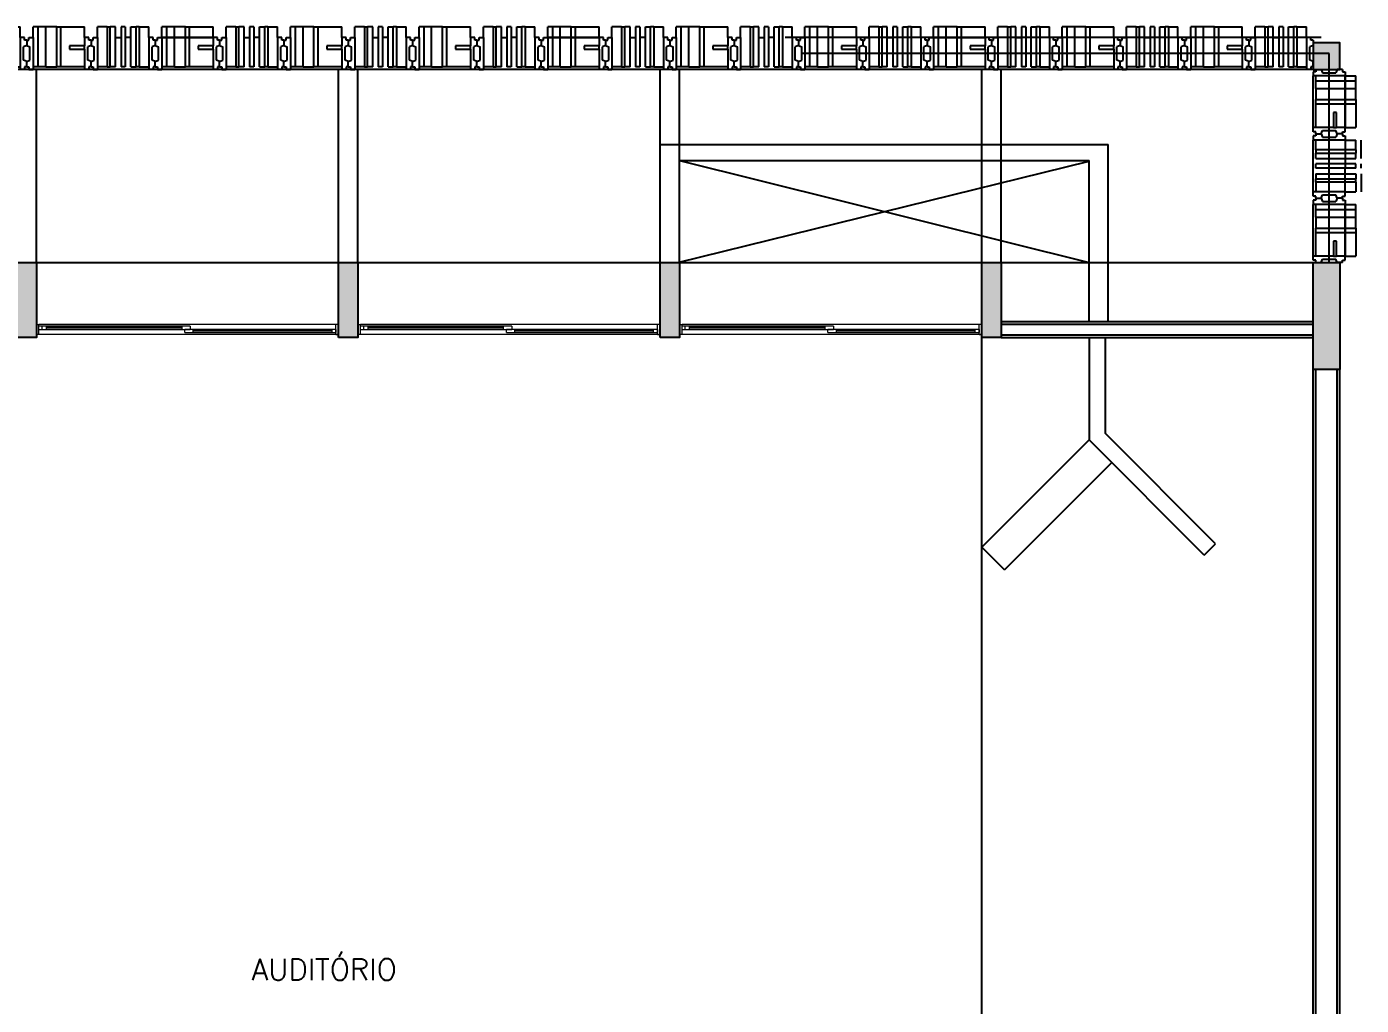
# Model space of a CAD drawing. Header units: millimetres. Extents: x 3605 to 3741, y 1123 to 1192.
# Drawn here: x 3725.8 to 3738.25, y 1173.27 to 1182.4 of the extents above; entities that cross this region are included whole.
import ezdxf

# ---------------------------------------------------------------- set-up
doc = ezdxf.new("R2010")
doc.units = ezdxf.units.MM
doc.linetypes.add('HIDDEN', pattern=[9.524999999999999, 6.35, -3.175])
for name, color, linetype in [('ar-alv', 2, 'Continuous'), ('ar-brs', 2, 'Continuous'), ('ar-cal', 2, 'Continuous'), ('ar-estc', 1, 'Continuous'), ('ar-piso', 1, 'Continuous'), ('ar-proj', 1, 'HIDDEN'), ('ar-projarmario', 1, 'HIDDEN'), ('ar-reboco', 2, 'Continuous'), ('brs-proj', 1, 'HIDDEN'), ('brs1', 2, 'Continuous'), ('brs2', 1, 'Continuous'), ('brs3', 1, 'Continuous'), ('brs4', 1, 'Continuous'), ('brs5', 1, 'Continuous'), ('esq-01', 1, 'Continuous'), ('esq-03', 1, 'HIDDEN'), ('estc-01', 3, 'Continuous'), ('h-estc', 3, 'Continuous'), ('TEXTO', 2, 'Continuous')]:
    doc.layers.add(name, color=color, linetype=linetype)
doc.styles.add('UNB1-100', font='simplex.shx', dxfattribs={"height": 0.2})

# ---------------------------------------------------------------- blocks, each defined once
blk = doc.blocks.new('plr01-01p')
at = {"layer": 'h-estc'}
blk.add_hatch(color=3, dxfattribs=at).paths.add_polyline_path([(0.09000000000000341, 0.07499999999999929), (-0.09000000000000341, 0.07499999999999929), (-0.09000000000000341, -0.625), (0.09000000000000341, -0.625)])
at = {"layer": 'estc-01', "color": 3}
blk.add_lwpolyline([(-0.09000000000000341, 0.07499999999999929), (-0.09000000000000341, -0.625), (0.09000000000000341, -0.625), (0.09000000000000341, 0.07499999999999929)], close=True, dxfattribs=at)
blk = doc.blocks.new('plr01-02p')
at = {"layer": 'h-estc'}
blk.add_hatch(color=3, dxfattribs=at).paths.add_polyline_path([(0.125, 0.375), (-0.125, 0.375), (-0.1250000000000002, -0.625), (0.1249999999999998, -0.625)])
at = {"layer": 'estc-01', "color": 3}
blk.add_lwpolyline([(-0.125, 0.375), (-0.1250000000000002, -0.625), (0.1249999999999998, -0.625), (0.125, 0.375)], close=True, dxfattribs=at)
blk = doc.blocks.new('brs01-01p-oeste')
at = {"layer": 'brs-proj'}
for p, q in [((0.9200000000000204, -0.1999999999999673), (0.9200000000000441, 0.1750000000000185)), ((2.12000000000002, -0.1999999999999673), (2.120000000000044, 0.1750000000000185))]:
    blk.add_line(p, q, dxfattribs=at)
at = {"layer": 'brs1'}
for p, q in [((0.1800190810635323, -0.2000000000000028), (0.1800190810635323, 0.1749999999999901)), ((0.2284319063569662, 0.1749999999999901), (0.1800190810635323, 0.1749999999999901)), ((0.2284319063569663, -0.2000000000000028), (0.2284319063569662, 0.1749999999999901)), ((0.3715680936430336, -0.2000000000000028), (0.3715680936430337, 0.1749999999999901)), ((0.3715680936430337, 0.1749999999999901), (0.4199809189364676, 0.1749999999999901)), ((0.4199809189364676, -0.2000000000000028), (0.4199809189364676, 0.1749999999999901)), ((0.7067785043740678, -0.1999999999999673), (0.7067785043740678, 0.1750000000000256)), ((0.7777839814711061, 0.1750000000000256), (0.7067785043740678, 0.1750000000000256)), ((0.7777839814711061, -0.1999999999999673), (0.7777839814711061, 0.1750000000000256)), ((1.380019081063532, -0.2000000000000028), (1.380019081063532, 0.1749999999999901)), ((1.428431906356966, 0.1749999999999901), (1.380019081063532, 0.1749999999999901)), ((1.428431906356966, -0.2000000000000028), (1.428431906356966, 0.1749999999999901)), ((1.571568093643033, -0.2000000000000028), (1.571568093643033, 0.1749999999999901)), ((1.571568093643033, 0.1749999999999901), (1.619980918936467, 0.1749999999999901)), ((1.619980918936467, -0.2000000000000028), (1.619980918936467, 0.1749999999999901)), ((1.906778504374067, -0.1999999999999673), (1.906778504374067, 0.1750000000000256)), ((1.977783981471106, 0.1750000000000256), (1.906778504374067, 0.1750000000000256)), ((1.977783981471106, -0.1999999999999673), (1.977783981471106, 0.1750000000000256)), ((2.580019081063532, -0.2000000000000028), (2.580019081063532, 0.1749999999999901)), ((2.628431906356966, 0.1749999999999901), (2.580019081063532, 0.1749999999999901)), ((2.628431906356966, -0.2000000000000028), (2.628431906356966, 0.1749999999999901)), ((2.771568093643034, -0.2000000000000028), (2.771568093643034, 0.1749999999999901)), ((2.771568093643034, 0.1749999999999901), (2.819980918936468, 0.1749999999999901)), ((2.819980918936468, -0.2000000000000028), (2.819980918936468, 0.1749999999999901)), ((2.220446049250313e-16, 0.05000000000003979), (0.02000000000000013, 0.05000000000003979)), ((2.220446049250313e-16, 0.05000000000003979), (2.220446049250313e-16, 3.552713678800501e-14)), ((2.220446049250313e-16, 3.552713678800501e-14), (0.03000000000000025, -0.0129999999999626)), ((0.02000000000000013, 0.07500000000003837), (0.06000000000000016, 0.07500000000003837)), ((0.02000000000000013, 0.05000000000003979), (0.02000000000000013, 0.07500000000003837)), ((0.06000000000000016, 0.07500000000000284), (0.06000000000000016, -0.2250000000000014)), ((0.54, 0.07500000000000284), (0.5399999999999999, -0.2250000000000369)), ((0.5800000000000001, 0.07500000000003837), (0.54, 0.07500000000003837)), ((0.5999999999999996, 3.552713678800501e-14), (0.5699999999999996, -0.0129999999999626)), ((0.5800000000000001, 0.05000000000003979), (0.5800000000000001, 0.07500000000003837)), ((0.6000000000000001, 0.05000000000003979), (0.5800000000000001, 0.05000000000003979)), ((0.5999999999999999, 0.05000000000007532), (0.6199999999999999, 0.05000000000007532)), ((0.5999999999999999, 0.05000000000007532), (0.5999999999999999, 7.105427357601002e-14)), ((0.5999999999999996, 0.05000000000003979), (0.5999999999999996, 3.552713678800501e-14)), ((0.5999999999999999, 7.105427357601002e-14), (0.6299999999999999, -0.01299999999992707)), ((0.6199999999999999, 0.0750000000000739), (0.6599999999999999, 0.0750000000000739)), ((0.6199999999999999, 0.05000000000007532), (0.6199999999999999, 0.0750000000000739)), ((0.6599999999999999, 0.07500000000003837), (0.6599999999999999, -0.2249999999999659)), ((1.14, 0.07500000000003837), (1.14, -0.004999999999924398)), ((1.18, 0.0750000000000739), (1.14, 0.0750000000000739)), ((1.2, 7.105427357601002e-14), (1.17, -0.01299999999992707)), ((1.18, 0.05000000000007532), (1.18, 0.0750000000000739)), ((1.2, 0.05000000000007532), (1.18, 0.05000000000007532)), ((1.2, 0.05000000000003979), (1.22, 0.05000000000003979)), ((1.2, 0.05000000000003979), (1.2, 3.552713678800501e-14)), ((1.2, 0.05000000000007532), (1.2, 7.105427357601002e-14)), ((1.2, 3.552713678800501e-14), (1.23, -0.0129999999999626)), ((1.22, 0.07500000000003837), (1.26, 0.07500000000003837)), ((1.22, 0.05000000000003979), (1.22, 0.07500000000003837)), ((1.26, 0.07500000000000284), (1.26, -0.2250000000000014)), ((1.74, 0.07500000000000284), (1.74, -0.2250000000000369)), ((1.78, 0.07500000000003837), (1.74, 0.07500000000003837)), ((1.799999999999999, 3.552713678800501e-14), (1.77, -0.0129999999999626)), ((1.78, 0.05000000000003979), (1.78, 0.07500000000003837)), ((1.8, 0.05000000000003979), (1.78, 0.05000000000003979)), ((1.8, 0.05000000000007532), (1.819999999999999, 0.05000000000007532)), ((1.8, 0.05000000000007532), (1.8, 7.105427357601002e-14)), ((1.799999999999999, 0.05000000000003979), (1.799999999999999, 3.552713678800501e-14)), ((1.8, 7.105427357601002e-14), (1.83, -0.01299999999992707)), ((1.819999999999999, 0.0750000000000739), (1.859999999999999, 0.0750000000000739)), ((1.819999999999999, 0.05000000000007532), (1.819999999999999, 0.0750000000000739)), ((1.859999999999999, 0.07500000000003837), (1.859999999999999, -0.2249999999999659)), ((2.339999999999999, 0.07500000000003837), (2.339999999999999, -0.004999999999924398)), ((2.379999999999999, 0.0750000000000739), (2.339999999999999, 0.0750000000000739)), ((2.399999999999999, 7.105427357601002e-14), (2.369999999999999, -0.01299999999992707)), ((2.379999999999999, 0.05000000000007532), (2.379999999999999, 0.0750000000000739)), ((2.399999999999999, 0.05000000000007532), (2.379999999999999, 0.05000000000007532)), ((2.4, 0.05000000000003979), (2.42, 0.05000000000003979)), ((2.4, 0.05000000000003979), (2.4, 3.552713678800501e-14)), ((2.399999999999999, 0.05000000000007532), (2.399999999999999, 7.105427357601002e-14)), ((2.4, 3.552713678800501e-14), (2.43, -0.0129999999999626)), ((2.42, 0.07500000000003837), (2.46, 0.07500000000003837)), ((2.42, 0.05000000000003979), (2.42, 0.07500000000003837)), ((2.46, 0.07500000000000284), (2.46, -0.2250000000000014)), ((2.94, 0.07500000000000284), (2.94, -0.2250000000000369)), ((2.98, 0.07500000000003837), (2.94, 0.07500000000003837)), ((3, 3.552713678800501e-14), (2.97, -0.0129999999999626)), ((2.98, 0.05000000000003979), (2.98, 0.07500000000003837)), ((3, 0.05000000000003979), (2.98, 0.05000000000003979)), ((3, 0.05000000000003979), (3, 3.552713678800501e-14)), ((0.03000000000000025, -0.137000000000036), (0.03000000000000025, -0.0129999999999626)), ((0.5699999999999996, -0.137000000000036), (0.5699999999999996, -0.0129999999999626)), ((0.6299999999999999, -0.1370000000000005), (0.6299999999999999, -0.01299999999992707)), ((1.139999999999999, -0.004999999999924398), (0.9999999999999996, -0.004999999999924398)), ((0.9999999999999996, -0.004999999999924398), (0.9999999999999996, -0.03499999999992554)), ((0.9999999999999996, -0.03499999999992554), (1.14, -0.03499999999992554)), ((1.14, -0.03499999999992554), (1.14, -0.2249999999999659)), ((1.17, -0.1370000000000005), (1.17, -0.01299999999992707)), ((1.23, -0.137000000000036), (1.23, -0.0129999999999626)), ((1.77, -0.137000000000036), (1.77, -0.0129999999999626)), ((1.83, -0.1370000000000005), (1.83, -0.01299999999992707)), ((2.339999999999999, -0.004999999999924398), (2.199999999999999, -0.004999999999924398)), ((2.199999999999999, -0.004999999999924398), (2.199999999999999, -0.03499999999992554)), ((2.199999999999999, -0.03499999999992554), (2.339999999999999, -0.03499999999992554)), ((2.339999999999999, -0.03499999999992554), (2.339999999999999, -0.2249999999999659)), ((2.369999999999999, -0.1370000000000005), (2.369999999999999, -0.01299999999992707)), ((2.43, -0.137000000000036), (2.43, -0.0129999999999626)), ((2.97, -0.137000000000036), (2.97, -0.0129999999999626)), ((2.220446049250313e-16, -0.1500000000000341), (0.03000000000000025, -0.137000000000036)), ((2.220446049250313e-16, -0.2000000000000384), (2.220446049250313e-16, -0.1500000000000341)), ((1.110223024625157e-16, -0.2000000000000384), (0.02000000000000013, -0.2000000000000384)), ((0.02000000000000013, -0.2000000000000384), (0.02000000000000013, -0.2250000000000369)), ((0.02000000000000013, -0.2250000000000369), (0.06000000000000016, -0.2250000000000014)), ((0.2284319063569663, -0.2000000000000028), (0.1800190810635323, -0.2000000000000028)), ((0.3715680936430336, -0.2000000000000028), (0.4199809189364676, -0.2000000000000028)), ((0.58, -0.2250000000000369), (0.5399999999999999, -0.2250000000000369)), ((0.5999999999999996, -0.1500000000000341), (0.5699999999999996, -0.137000000000036)), ((0.58, -0.2000000000000384), (0.58, -0.2250000000000369)), ((0.6000000000000001, -0.2000000000000384), (0.58, -0.2000000000000384)), ((0.5999999999999999, -0.1499999999999986), (0.6299999999999999, -0.1370000000000005)), ((0.5999999999999999, -0.2000000000000028), (0.5999999999999999, -0.1499999999999986)), ((0.5999999999999996, -0.2000000000000384), (0.5999999999999996, -0.1500000000000341)), ((0.5999999999999999, -0.2000000000000028), (0.6199999999999999, -0.2000000000000028)), ((0.6199999999999999, -0.2000000000000028), (0.6199999999999999, -0.2250000000000014)), ((0.6199999999999999, -0.2250000000000014), (0.6599999999999999, -0.2250000000000014)), ((1.18, -0.2250000000000014), (1.14, -0.2250000000000014)), ((1.2, -0.1499999999999986), (1.17, -0.1370000000000005)), ((1.18, -0.2000000000000028), (1.18, -0.2250000000000014)), ((1.2, -0.2000000000000028), (1.18, -0.2000000000000028)), ((1.2, -0.1500000000000341), (1.23, -0.137000000000036)), ((1.2, -0.2000000000000384), (1.2, -0.1500000000000341)), ((1.2, -0.2000000000000028), (1.2, -0.1499999999999986)), ((1.2, -0.2000000000000384), (1.22, -0.2000000000000384)), ((1.22, -0.2000000000000384), (1.22, -0.2250000000000369)), ((1.22, -0.2250000000000369), (1.26, -0.2250000000000014)), ((1.428431906356966, -0.2000000000000028), (1.380019081063532, -0.2000000000000028)), ((1.571568093643033, -0.2000000000000028), (1.619980918936467, -0.2000000000000028)), ((1.78, -0.2250000000000369), (1.74, -0.2250000000000369)), ((1.799999999999999, -0.1500000000000341), (1.77, -0.137000000000036)), ((1.78, -0.2000000000000384), (1.78, -0.2250000000000369)), ((1.8, -0.2000000000000384), (1.78, -0.2000000000000384)), ((1.8, -0.1499999999999986), (1.83, -0.1370000000000005)), ((1.8, -0.2000000000000028), (1.8, -0.1499999999999986)), ((1.799999999999999, -0.2000000000000384), (1.799999999999999, -0.1500000000000341)), ((1.8, -0.2000000000000028), (1.819999999999999, -0.2000000000000028)), ((1.819999999999999, -0.2000000000000028), (1.819999999999999, -0.2250000000000014)), ((1.819999999999999, -0.2250000000000014), (1.859999999999999, -0.2250000000000014)), ((1.977783981471106, -0.1999999999999673), (1.906778504374067, -0.1999999999999673)), ((2.379999999999999, -0.2250000000000014), (2.339999999999999, -0.2250000000000014)), ((2.399999999999999, -0.1499999999999986), (2.369999999999999, -0.1370000000000005)), ((2.379999999999999, -0.2000000000000028), (2.379999999999999, -0.2250000000000014)), ((2.399999999999999, -0.2000000000000028), (2.379999999999999, -0.2000000000000028)), ((2.4, -0.1500000000000341), (2.43, -0.137000000000036)), ((2.4, -0.2000000000000384), (2.4, -0.1500000000000341)), ((2.399999999999999, -0.2000000000000028), (2.399999999999999, -0.1499999999999986)), ((2.4, -0.2000000000000384), (2.42, -0.2000000000000384)), ((2.42, -0.2000000000000384), (2.42, -0.2250000000000369)), ((2.42, -0.2250000000000369), (2.46, -0.2250000000000014)), ((2.628431906356966, -0.2000000000000028), (2.580019081063532, -0.2000000000000028)), ((2.771568093643034, -0.2000000000000028), (2.819980918936468, -0.2000000000000028)), ((2.98, -0.2250000000000369), (2.94, -0.2250000000000369)), ((3, -0.1500000000000341), (2.97, -0.137000000000036)), ((2.98, -0.2000000000000384), (2.98, -0.2250000000000369)), ((3, -0.2000000000000384), (2.98, -0.2000000000000384)), ((3, -0.2000000000000384), (3, -0.1500000000000341))]:
    blk.add_line(p, q, dxfattribs=at)
at = {"layer": 'brs2'}
for p, q in [((0.2284319063569662, 0.07500000000003837), (0.2799999999999999, 0.07500000000003837)), ((0.3715680936430337, 0.07500000000003837), (0.32, 0.07500000000003837)), ((1.428431906356966, 0.07500000000003837), (1.48, 0.07500000000003837)), ((1.571568093643033, 0.07500000000003837), (1.52, 0.07500000000003837)), ((2.628431906356966, 0.07500000000003837), (2.68, 0.07500000000003837)), ((2.771568093643034, 0.07500000000003837), (2.72, 0.07500000000003837)), ((0.5399999999999999, -0.2250000000000014), (0.06000000000000016, -0.2250000000000014)), ((1.14, -0.2249999999999659), (0.6599999999999999, -0.2249999999999659)), ((1.74, -0.2250000000000014), (1.26, -0.2250000000000014)), ((2.339999999999999, -0.2249999999999659), (1.859999999999999, -0.2249999999999659)), ((2.94, -0.2250000000000014), (2.46, -0.2250000000000014))]:
    blk.add_line(p, q, dxfattribs=at)
at = {"layer": 'brs3'}
for p, q in [((0.1500000000000001, 0.1749999999999901), (0.1800190810635323, 0.1749999999999901)), ((0.4499999999999997, 0.1749999999999901), (0.4199809189364676, 0.1749999999999901)), ((1.35, 0.1749999999999901), (1.380019081063532, 0.1749999999999901)), ((1.649999999999999, 0.1749999999999901), (1.619980918936467, 0.1749999999999901)), ((2.55, 0.1749999999999901), (2.580019081063532, 0.1749999999999901)), ((2.85, 0.1749999999999901), (2.819980918936468, 0.1749999999999901)), ((0.1499999999999999, -0.2000000000000028), (0.1800190810635323, -0.2000000000000028)), ((0.45, -0.2000000000000028), (0.4199809189364676, -0.2000000000000028)), ((0.7777839814711061, -0.1999999999999673), (0.7067785043740678, -0.1999999999999673)), ((1.35, -0.2000000000000028), (1.380019081063532, -0.2000000000000028)), ((1.649999999999999, -0.2000000000000028), (1.619980918936467, -0.2000000000000028)), ((2.55, -0.2000000000000028), (2.580019081063532, -0.2000000000000028)), ((2.85, -0.2000000000000028), (2.819980918936468, -0.2000000000000028))]:
    blk.add_line(p, q, dxfattribs=at)
at = {"layer": 'brs4'}
for p, q in [((0.05999999999999983, 0.07500000000003837), (0.0600000000000056, 0.1750000000000043)), ((0.1500000000000001, 0.1749999999999901), (0.0600000000000056, 0.1750000000000043)), ((0.1500000000000001, 0.1749999999999901), (0.1499999999999999, -0.2000000000000028)), ((0.2799999999999998, 0.1749999999999901), (0.2799999999999999, -0.2000000000000028)), ((0.32, 0.1749999999999901), (0.2799999999999998, 0.1749999999999901)), ((0.32, 0.1749999999999901), (0.32, -0.2000000000000028)), ((0.4499999999999997, 0.1749999999999901), (0.5399999999999943, 0.1750000000000043)), ((0.4499999999999997, 0.1749999999999901), (0.45, -0.2000000000000028)), ((0.54, 0.07500000000003837), (0.5399999999999943, 0.1750000000000043)), ((0.6599999999999999, 0.0750000000000739), (0.6600000000000057, 0.1750000000000398)), ((0.7067785043740678, 0.1750000000000256), (0.6600000000000057, 0.1750000000000398)), ((0.8800000000000443, 0.1750000000000256), (0.7777839814711061, 0.1750000000000256)), ((0.8800000000000443, 0.1750000000000256), (1.139999999999999, 0.1750000000000114)), ((0.8800000000000203, -0.1999999999999673), (0.8800000000000443, 0.1750000000000256)), ((1.139999999999999, 0.07500000000000995), (1.139999999999999, 0.1750000000000114)), ((1.26, 0.07500000000003837), (1.260000000000005, 0.1750000000000043)), ((1.35, 0.1749999999999901), (1.260000000000005, 0.1750000000000043)), ((1.35, 0.1749999999999901), (1.35, -0.2000000000000028)), ((1.48, 0.1749999999999901), (1.48, -0.2000000000000028)), ((1.52, 0.1749999999999901), (1.48, 0.1749999999999901)), ((1.52, 0.1749999999999901), (1.52, -0.2000000000000028)), ((1.649999999999999, 0.1749999999999901), (1.739999999999994, 0.1750000000000043)), ((1.649999999999999, 0.1749999999999901), (1.649999999999999, -0.2000000000000028)), ((1.74, 0.07500000000003837), (1.739999999999994, 0.1750000000000043)), ((1.859999999999999, 0.0750000000000739), (1.860000000000006, 0.1750000000000398)), ((1.906778504374067, 0.1750000000000256), (1.860000000000006, 0.1750000000000398)), ((2.080000000000044, 0.1750000000000256), (1.977783981471106, 0.1750000000000256)), ((2.080000000000044, 0.1750000000000256), (2.339999999999999, 0.1750000000000114)), ((2.08000000000002, -0.1999999999999673), (2.080000000000044, 0.1750000000000256)), ((2.339999999999999, 0.07500000000000995), (2.339999999999999, 0.1750000000000114)), ((2.46, 0.07500000000003837), (2.460000000000005, 0.1750000000000043)), ((2.55, 0.1749999999999901), (2.460000000000005, 0.1750000000000043)), ((2.55, 0.1749999999999901), (2.55, -0.2000000000000028)), ((2.68, 0.1749999999999901), (2.68, -0.2000000000000028)), ((2.72, 0.1749999999999901), (2.68, 0.1749999999999901)), ((2.72, 0.1749999999999901), (2.72, -0.2000000000000028)), ((2.85, 0.1749999999999901), (2.939999999999994, 0.1750000000000043)), ((2.85, 0.1749999999999901), (2.85, -0.2000000000000028)), ((2.94, 0.07500000000003837), (2.939999999999994, 0.1750000000000043)), ((0.1499999999999999, -0.2000000000000028), (0.05999999999999994, -0.2000000000000028)), ((0.32, -0.2000000000000028), (0.2799999999999999, -0.2000000000000028)), ((0.45, -0.2000000000000028), (0.5399999999999999, -0.2000000000000028)), ((0.7067785043740678, -0.1999999999999673), (0.6599999999999999, -0.1999999999999673)), ((0.7777839814711061, -0.1999999999999673), (0.8800000000000203, -0.1999999999999673)), ((1.14, -0.1999999999999673), (0.8800000000000203, -0.1999999999999673)), ((1.35, -0.2000000000000028), (1.26, -0.2000000000000028)), ((1.52, -0.2000000000000028), (1.48, -0.2000000000000028)), ((1.649999999999999, -0.2000000000000028), (1.74, -0.2000000000000028)), ((1.906778504374067, -0.1999999999999673), (1.859999999999999, -0.1999999999999673)), ((1.977783981471106, -0.1999999999999673), (2.08000000000002, -0.1999999999999673)), ((2.339999999999999, -0.1999999999999673), (2.08000000000002, -0.1999999999999673)), ((2.55, -0.2000000000000028), (2.46, -0.2000000000000028)), ((2.72, -0.2000000000000028), (2.68, -0.2000000000000028)), ((2.85, -0.2000000000000028), (2.94, -0.2000000000000028))]:
    blk.add_line(p, q, dxfattribs=at)
at = {"layer": 'brs5'}
for p, q in [((1.14, -0.03499999999992554), (1.14, -0.004999999999924398)), ((2.339999999999999, -0.03499999999992554), (2.339999999999999, -0.004999999999924398))]:
    blk.add_line(p, q, dxfattribs=at)
blk = doc.blocks.new('BRS01-01C-')
at = {"layer": 'brs-proj'}
for p, q in [((-0.07500000000007245, 0.5399999999999991), (-0.07500000000007245, 0.06000000000000227)), ((0.1999999999999671, 0.2799999999999798), (-0.1750000000000212, 0.2799999999999585))]:
    blk.add_line(p, q, dxfattribs=at)
at = {"layer": 'brs1'}
for p, q in [((-0.0750000000000724, 0.5799999999999983), (-0.07500000000007245, 0.5399999999999991)), ((-0.05000000000007238, 0.5799999999999983), (-0.0750000000000724, 0.5799999999999983)), ((-0.07500000000003693, 0.5399999999999991), (0.2249999999999646, 0.5399999999999991)), ((-0.05000000000007232, 0.6000000000000014), (-0.05000000000007238, 0.5799999999999983)), ((-0.05000000000007232, 0.6000000000000014), (-7.227551890309769e-14, 0.6000000000000014)), ((-7.227551890309769e-14, 0.6000000000000014), (0.01299999999992763, 0.5700000000000003)), ((0.137, 0.5700000000000003), (0.01299999999992763, 0.5700000000000003)), ((0.15, 0.6000000000000014), (0.137, 0.5700000000000003)), ((0.2, 0.6000000000000014), (0.15, 0.6000000000000014)), ((0.2, 0.6000000000000014), (0.2000000000000001, 0.5799999999999983)), ((0.2000000000000001, 0.5799999999999983), (0.2250000000000001, 0.5799999999999983)), ((0.2250000000000001, 0.5799999999999983), (0.2250000000000001, 0.5399999999999991)), ((-0.07500000000003693, 0.06000000000000227), (0.004999999999927618, 0.06000000000000227)), ((-0.0750000000000724, 0.02000000000000313), (-0.07500000000007245, 0.06000000000000227)), ((-0.05000000000007238, 0.02000000000000313), (-0.0750000000000724, 0.02000000000000313)), ((-0.05000000000007226, 0), (-0.05000000000007238, 0.02000000000000313)), ((-0.05000000000007226, 0), (-7.222000775186643e-14, 0)), ((-7.222000775186643e-14, 0), (0.0129999999999279, 0.03000000000000114)), ((0.1370000000000001, 0.03000000000000114), (0.0129999999999279, 0.03000000000000114)), ((0.03499999999992764, 0.06000000000000227), (0.2249999999999646, 0.06000000000000227)), ((0.1500000000000001, 0), (0.1370000000000001, 0.03000000000000114)), ((0.2, 0), (0.1500000000000001, 0)), ((0.2000000000000001, 0.02000000000000313), (0.2250000000000001, 0.01999999999999602)), ((0.2, 0), (0.2000000000000001, 0.02000000000000313)), ((0.2250000000000001, 0.01999999999999602), (0.2250000000000001, 0.06000000000000227))]:
    blk.add_line(p, q, dxfattribs=at)
at = {"layer": 'brs2'}
blk.add_line((0.2249999999999646, 0.06000000000000227), (0.2249999999999646, 0.5399999999999991), dxfattribs=at)
at = {"layer": 'brs3'}
for p, q in [((0.1999999999999646, 0.4932214956259315), (-0.1750000000000237, 0.4932214956259315)), ((-0.1750000000000239, 0.4222160185288928), (-0.1750000000000237, 0.4932214956259315)), ((0.1999999999999646, 0.4222160185288928), (-0.1750000000000239, 0.4222160185288928)), ((0.1999999999999646, 0.4222160185288928), (0.1999999999999646, 0.4932214956259315)), ((0.004999999999927618, 0.06000000000000227), (0.004999999999927618, 0.2000000000000028)), ((0.004999999999927618, 0.2000000000000028), (0.03499999999992764, 0.2000000000000028)), ((0.03499999999992764, 0.2000000000000028), (0.03499999999992764, 0.06000000000000227))]:
    blk.add_line(p, q, dxfattribs=at)
at = {"layer": 'brs4'}
for p, q in [((-0.07500000000007245, 0.5399999999999991), (-0.1750000000000367, 0.539999999999992)), ((-0.1750000000000237, 0.4932214956259315), (-0.1750000000000367, 0.539999999999992)), ((0.1999999999999646, 0.4932214956259315), (0.1999999999999646, 0.5399999999999991)), ((-0.1750000000000239, 0.3199999999999577), (-0.1750000000000083, 0.06000000000000227)), ((0.1999999999999646, 0.319999999999979), (-0.1750000000000239, 0.3199999999999577)), ((0.1999999999999646, 0.06000000000000227), (0.1999999999999646, 0.319999999999979)), ((-0.0750000000000085, 0.06000000000000227), (-0.1750000000000083, 0.06000000000000227))]:
    blk.add_line(p, q, dxfattribs=at)
at = {"layer": 'brs4', "color": 2}
for p, q in [((-0.1750000000000239, 0.3199999999999577), (-0.1750000000000239, 0.4222160185288928)), ((0.1999999999999646, 0.4222160185288928), (0.1999999999999646, 0.319999999999979))]:
    blk.add_line(p, q, dxfattribs=at)
at = {"layer": 'brs5'}
blk.add_line((-0.07500000000007245, 0.06000000000000227), (-0.07500000000007245, 0.5399999999999991), dxfattribs=at)
at = {"layer": 'brs5', "color": 1}
blk.add_line((0.03499999999992764, 0.06000000000000227), (0.004999999999927618, 0.06000000000000227), dxfattribs=at)
blk = doc.blocks.new('BRS01-02C')
at = {"layer": 'brs-proj'}
for p, q in [((0.05999999999999872, 0.07500000000000018), (0.2284319063569669, 0.07500000000001306)), ((0.2800000000000011, 0.07500000000003704), (0.3200000000000003, 0.07500000000003704)), ((0.5399999999999991, 0.07500000000000062), (0.3715680936430346, 0.07500000000001306))]:
    blk.add_line(p, q, dxfattribs=at)
at = {"layer": 'brs1'}
for p, q in [((0, 0.05000000000003668), (0.01999999999999957, 0.05000000000003713)), ((0, 0.05000000000003668), (0, 3.68594044175552e-14)), ((0, 3.68594044175552e-14), (0.03000000000000114, -0.01299999999996304)), ((0.01999999999999957, 0.07500000000003704), (0.05999999999999872, 0.07500000000003704)), ((0.01999999999999957, 0.05000000000003713), (0.01999999999999957, 0.07500000000003704)), ((0.05999999999999872, 0.07500000000000018), (0.05999999999999872, -0.2250000000000001)), ((0.5399999999999991, 0.07500000000000062), (0.5399999999999991, -0.2250000000000352)), ((0.5799999999999983, 0.07500000000003748), (0.5399999999999991, 0.07500000000003748)), ((0.6000000000000014, 3.730349362740526e-14), (0.5700000000000003, -0.0129999999999626)), ((0.5799999999999983, 0.05000000000003713), (0.5799999999999983, 0.07500000000003748)), ((0.6000000000000014, 0.05000000000003713), (0.5799999999999983, 0.05000000000003713)), ((0.6000000000000014, 0.05000000000003713), (0.6000000000000014, 3.730349362740526e-14)), ((0.03000000000000114, -0.1370000000000364), (0.03000000000000114, -0.01299999999996304)), ((0.5700000000000003, -0.137000000000036), (0.5700000000000003, -0.0129999999999626)), ((0, -0.1500000000000363), (0.03000000000000114, -0.1370000000000364)), ((0, -0.2000000000000366), (0, -0.1500000000000363)), ((0, -0.2000000000000353), (0.01999999999999957, -0.2000000000000357)), ((0.01999999999999957, -0.2000000000000357), (0.01999999999999957, -0.2250000000000356)), ((0.01999999999999957, -0.2250000000000356), (0.05999999999999872, -0.2250000000000001)), ((0.5799999999999983, -0.2250000000000352), (0.5399999999999991, -0.2250000000000352)), ((0.6000000000000014, -0.1500000000000363), (0.5700000000000003, -0.137000000000036)), ((0.5799999999999983, -0.2000000000000353), (0.5799999999999983, -0.2250000000000352)), ((0.6000000000000014, -0.2000000000000353), (0.5799999999999983, -0.2000000000000353)), ((0.6000000000000014, -0.2000000000000361), (0.6000000000000014, -0.1500000000000363))]:
    blk.add_line(p, q, dxfattribs=at)
at = {"layer": 'brs2'}
for p, q in [((0.2284319063569669, 0.07500000000003704), (0.2800000000000011, 0.07500000000003704)), ((0.3715680936430346, 0.07500000000003704), (0.3200000000000003, 0.07500000000003704)), ((0.5399999999999991, -0.2249999999999996), (0.05999999999999872, -0.2250000000000001))]:
    blk.add_line(p, q, dxfattribs=at)
at = {"layer": 'brs3'}
for p, q in [((0.1800190810635307, -0.2000000000000002), (0.1800190810635307, 0.1749999999999883)), ((0.2284319063569669, 0.1749999999999883), (0.1800190810635307, 0.1749999999999883)), ((0.2284319063569669, -0.2000000000000002), (0.2284319063569669, 0.1749999999999883)), ((0.3715680936430346, -0.2000000000000002), (0.3715680936430346, 0.1749999999999883)), ((0.3715680936430346, 0.1749999999999883), (0.4199809189364672, 0.1749999999999887)), ((0.4199809189364672, -0.1999999999999997), (0.4199809189364672, 0.1749999999999887)), ((0.2284319063569669, -0.2000000000000002), (0.1800190810635307, -0.2000000000000002)), ((0.3715680936430346, -0.2000000000000002), (0.4199809189364672, -0.1999999999999997))]:
    blk.add_line(p, q, dxfattribs=at)
at = {"layer": 'brs4'}
for p, q in [((0.05999999999999872, 0.07500000000003704), (0.06000000000000583, 0.1750000000000012)), ((0.1499999999999986, 0.1749999999999914), (0.06000000000000583, 0.1750000000000012)), ((0.1499999999999986, 0.1749999999999914), (0.1499999999999986, -0.2000000000000002)), ((0.2800000000000011, 0.1749999999999883), (0.2800000000000011, -0.2000000000000002)), ((0.3200000000000003, 0.1749999999999883), (0.2800000000000011, 0.1749999999999883)), ((0.3200000000000003, 0.1749999999999883), (0.3200000000000003, -0.2000000000000002)), ((0.4499999999999993, 0.1749999999999918), (0.5399999999999956, 0.1750000000000016)), ((0.4499999999999993, 0.1749999999999918), (0.4499999999999993, -0.1999999999999997)), ((0.5399999999999991, 0.07500000000003748), (0.5399999999999956, 0.1750000000000016)), ((0.1499999999999986, -0.2000000000000002), (0.05999999999999872, -0.2000000000000002)), ((0.3200000000000003, -0.2000000000000002), (0.2800000000000011, -0.2000000000000002)), ((0.4499999999999993, -0.1999999999999997), (0.5399999999999991, -0.1999999999999997))]:
    blk.add_line(p, q, dxfattribs=at)
at = {"layer": 'brs4', "color": 3}
for p, q in [((0.1499999999999986, 0.1749999999999914), (0.1800190810635307, 0.1749999999999914)), ((0.4499999999999993, 0.1749999999999918), (0.4199809189364672, 0.1749999999999918)), ((0.1499999999999986, -0.2000000000000002), (0.1800190810635307, -0.2000000000000002)), ((0.4499999999999993, -0.1999999999999997), (0.4199809189364672, -0.1999999999999997))]:
    blk.add_line(p, q, dxfattribs=at)
at = {"layer": 'brs5'}
for p, q in [((0.2284319063569669, 0.2250000000000369), (0.05999999999999872, 0.2250000000000467)), ((0.3200000000000003, 0.2250000000000369), (0.2800000000000011, 0.2250000000000369)), ((0.3715680936430346, 0.2250000000000369), (0.5399999999999991, 0.2250000000000472))]:
    blk.add_line(p, q, dxfattribs=at)

msp = doc.modelspace()

# ---------------------------------------------------------------- hatches: boundary and pattern name
at = {"layer": 'h-estc'}
h = msp.add_hatch(color=3, dxfattribs=at)
h.paths.add_polyline_path([(3737.949376000936, 1182.151198187053), (3737.799376000936, 1182.151198187053), (3737.799376000936, 1182.001198187053), (3737.949376000936, 1182.001198187053)])
h.paths.add_polyline_path([(3738.049376000936, 1182.151198187053), (3737.949376000936, 1182.151198187053), (3737.949376000936, 1182.001198187053), (3738.049376000936, 1182.001198187053)])
h.paths.add_polyline_path([(3738.049376000936, 1182.251260995879), (3737.799376000936, 1182.25126099588), (3737.799376000936, 1182.226198187053), (3737.799376000936, 1182.151198187053), (3738.049376000936, 1182.151198187053)])

# ---------------------------------------------------------------- linework, layer by layer
at = {"layer": 'ar-alv'}
for p, q in [((3734.889376000936, 1179.626198187053), (3737.799376000936, 1179.626198187053)), ((3734.889376000936, 1179.526198187053), (3737.799376000936, 1179.526198187053)), ((3735.709376000936, 1179.501198187053), (3735.709376000936, 1178.545132169875)), ((3735.859376000936, 1179.501198187053), (3735.859376000936, 1178.607264204231)), ((3737.824376000936, 1169.651198187053), (3737.824376000936, 1179.201198187053)), ((3738.024376000936, 1165.951198187053), (3738.024376000936, 1179.201198187053)), ((3736.784376000936, 1177.470132169875), (3735.709376000936, 1178.545132169875)), ((3736.890442018114, 1177.576198187053), (3735.859376000936, 1178.607264204231)), ((3736.784376000936, 1177.470132169875), (3736.890442018114, 1177.576198187053))]:
    msp.add_line(p, q, dxfattribs=at)
at = {"layer": 'ar-cal'}
for p, q in [((3734.709376000936, 1165.651198187053), (3734.709376000936, 1179.501198187053)), ((3734.709376000936, 1177.545132169875), (3735.709376000936, 1178.545132169875)), ((3734.921508035292, 1177.333000135519), (3735.921508035292, 1178.333000135519)), ((3734.921508035292, 1177.333000135519), (3734.709376000936, 1177.545132169875))]:
    msp.add_line(p, q, dxfattribs=at)
at = {"layer": 'ar-estc'}
msp.add_lwpolyline([(3737.799376000936, 1182.001198187053), (3738.049376000936, 1182.001198187053), (3738.049376000936, 1182.251260995879), (3737.799376000936, 1182.251260995879)], close=True, dxfattribs=at)
at = {"layer": 'ar-piso'}
for p, q in [((3737.799376000936, 1182.001198187053), (3719.889376000936, 1182.001198187053)), ((3725.889376000936, 1180.201198187053), (3725.889376000936, 1182.001198187053)), ((3728.709376000936, 1180.201198187053), (3728.709376000936, 1182.001198187053)), ((3728.889376000936, 1180.201198187053), (3728.889376000936, 1182.001198187053)), ((3731.709376000936, 1181.301198187053), (3731.709376000936, 1182.001198187053)), ((3731.889376000936, 1181.151198187053), (3731.889376000936, 1182.001198187053)), ((3734.709376000936, 1180.201198187053), (3734.709376000936, 1182.001198187053)), ((3734.889376000936, 1180.201198187053), (3734.889376000936, 1182.001198187053)), ((3725.874376000936, 1180.201198187053), (3728.724376000936, 1180.201198187053)), ((3728.874376000936, 1180.201198187053), (3731.724376000936, 1180.201198187053)), ((3731.874376000936, 1180.201198187053), (3734.709376000936, 1180.201198187053)), ((3734.889376000936, 1180.201198187053), (3737.799376000936, 1180.201198187053))]:
    msp.add_line(p, q, dxfattribs=at)
at = {"layer": 'ar-proj', "color": 2}
for p, q in [((3731.709376000936, 1180.201198187053), (3731.709376000936, 1181.301198187053)), ((3731.709376000936, 1181.301198187053), (3735.889376000936, 1181.301198187053)), ((3735.889376000936, 1179.651198187053), (3735.889376000936, 1181.301198187053)), ((3731.874376000936, 1180.201198187053), (3735.709376000936, 1181.147496888352)), ((3731.889376000936, 1180.201198187053), (3731.889376000936, 1181.151198187053)), ((3731.889376000936, 1181.151198187053), (3735.709376000936, 1180.201198187053)), ((3731.889376000936, 1181.151198187053), (3735.709376000936, 1181.151198187053)), ((3735.709376000936, 1179.651198187053), (3735.709376000936, 1181.151198187053))]:
    msp.add_line(p, q, dxfattribs=at)
at = {"layer": 'ar-projarmario'}
for p, q in [((3737.874376000936, 1182.301198187053), (3732.874376000936, 1182.301198187053)), ((3737.949376000936, 1182.151198187053), (3733.024376000936, 1182.151198187053)), ((3737.949376000936, 1180.201198187053), (3737.949376000936, 1182.151198187053))]:
    msp.add_line(p, q, dxfattribs=at)
at = {"layer": 'ar-reboco'}
for p, q in [((3734.889376000936, 1179.651198187053), (3737.799376000936, 1179.651198187053)), ((3734.889376000936, 1179.501198187053), (3737.799376000936, 1179.501198187053)), ((3737.799376000936, 1165.651198187053), (3737.799376000936, 1179.201198187053)), ((3738.049376000936, 1165.951198187053), (3738.049376000936, 1179.201198187053))]:
    msp.add_line(p, q, dxfattribs=at)
at = {"layer": 'esq-01', "linetype": 'Continuous', "lineweight": 5}
for p, q in [((3728.684576000937, 1179.622198187031), (3725.914148923527, 1179.622198187052)), ((3728.709376000936, 1179.530198187033), (3725.914148923527, 1179.530198187054)), ((3727.245476000938, 1179.606198187053), (3725.983276000936, 1179.606198187053)), ((3725.983276000936, 1179.576198187054), (3727.245476000938, 1179.576198187054)), ((3728.644576000937, 1179.576198187054), (3727.353276000934, 1179.576198187054)), ((3727.353276000934, 1179.546198187054), (3728.644576000937, 1179.546198187054)), ((3731.684576000937, 1179.622198187031), (3728.914148923527, 1179.622198187052)), ((3731.709376000936, 1179.530198187033), (3728.914148923527, 1179.530198187054)), ((3730.245476000938, 1179.606198187053), (3728.983276000936, 1179.606198187053)), ((3728.983276000936, 1179.576198187054), (3730.245476000938, 1179.576198187054)), ((3731.644576000937, 1179.576198187054), (3730.353276000934, 1179.576198187054)), ((3730.353276000934, 1179.546198187054), (3731.644576000937, 1179.546198187054)), ((3734.684576000937, 1179.622198187031), (3731.914148923527, 1179.622198187052)), ((3734.709376000936, 1179.530198187033), (3731.914148923527, 1179.530198187054)), ((3733.245476000938, 1179.606198187053), (3731.983276000936, 1179.606198187053)), ((3731.983276000936, 1179.576198187054), (3733.245476000938, 1179.576198187054)), ((3734.644576000937, 1179.576198187054), (3733.353276000934, 1179.576198187054)), ((3733.353276000934, 1179.546198187054), (3734.644576000937, 1179.546198187054))]:
    msp.add_line(p, q, dxfattribs=at)
at = {"layer": 'esq-03', "linetype": 'Continuous', "lineweight": 5}
for p, q in [((3725.889376000936, 1179.622198187053), (3725.914148923527, 1179.622198187054)), ((3725.914148923527, 1179.530198187053), (3725.889376000936, 1179.530198187053)), ((3725.914148923527, 1179.530198187053), (3725.914148923527, 1179.622198187054)), ((3725.943276000935, 1179.606198187053), (3725.914148923527, 1179.606198187053)), ((3725.914148923527, 1179.576198187054), (3725.943276000935, 1179.576198187054)), ((3725.943276000935, 1179.576198187054), (3725.943276000935, 1179.606198187053)), ((3725.983276000936, 1179.606198187053), (3725.943276000935, 1179.606198187053)), ((3725.943276000935, 1179.576198187054), (3725.983276000936, 1179.576198187054)), ((3725.983276000936, 1179.576198187054), (3725.983276000936, 1179.606198187053)), ((3727.324776000937, 1179.606198187053), (3727.245476000938, 1179.606198187053)), ((3727.245476000938, 1179.606198187053), (3727.245476000938, 1179.576198187054)), ((3727.245476000938, 1179.576198187054), (3727.324776000937, 1179.576198187054)), ((3727.273976000936, 1179.546198187054), (3727.273976000936, 1179.576198187054)), ((3727.353276000934, 1179.576198187054), (3727.273976000936, 1179.576198187054)), ((3727.273976000936, 1179.546198187054), (3727.353276000934, 1179.546198187054)), ((3727.353276000934, 1179.546198187054), (3727.353276000934, 1179.576198187054)), ((3728.684576000937, 1179.576198187054), (3728.644576000937, 1179.576198187054)), ((3728.644576000937, 1179.576198187054), (3728.644576000937, 1179.546198187054)), ((3728.644576000937, 1179.546198187054), (3728.684576000937, 1179.546198187054)), ((3728.709376000936, 1179.622198187053), (3728.684576000937, 1179.622198187053)), ((3728.684576000937, 1179.530198187053), (3728.684576000937, 1179.622198187053)), ((3728.684576000937, 1179.530198187053), (3728.709376000936, 1179.530198187053)), ((3728.889376000936, 1179.622198187053), (3728.914148923527, 1179.622198187054)), ((3728.914148923527, 1179.530198187053), (3728.889376000936, 1179.530198187053)), ((3728.914148923527, 1179.530198187053), (3728.914148923527, 1179.622198187054)), ((3728.943276000935, 1179.606198187053), (3728.914148923527, 1179.606198187053)), ((3728.914148923527, 1179.576198187054), (3728.943276000935, 1179.576198187054)), ((3728.943276000935, 1179.576198187054), (3728.943276000935, 1179.606198187053)), ((3728.983276000936, 1179.606198187053), (3728.943276000935, 1179.606198187053)), ((3728.943276000935, 1179.576198187054), (3728.983276000936, 1179.576198187054)), ((3728.983276000936, 1179.576198187054), (3728.983276000936, 1179.606198187053)), ((3730.324776000937, 1179.606198187053), (3730.245476000938, 1179.606198187053)), ((3730.245476000938, 1179.606198187053), (3730.245476000938, 1179.576198187054)), ((3730.245476000938, 1179.576198187054), (3730.324776000937, 1179.576198187054)), ((3730.273976000936, 1179.546198187054), (3730.273976000936, 1179.576198187054)), ((3730.353276000934, 1179.576198187054), (3730.273976000936, 1179.576198187054)), ((3730.273976000936, 1179.546198187054), (3730.353276000934, 1179.546198187054)), ((3730.353276000934, 1179.546198187054), (3730.353276000934, 1179.576198187054)), ((3731.684576000937, 1179.576198187054), (3731.644576000937, 1179.576198187054)), ((3731.644576000937, 1179.576198187054), (3731.644576000937, 1179.546198187054)), ((3731.644576000937, 1179.546198187054), (3731.684576000937, 1179.546198187054)), ((3731.709376000936, 1179.622198187053), (3731.684576000937, 1179.622198187053)), ((3731.684576000937, 1179.530198187053), (3731.684576000937, 1179.622198187053)), ((3731.684576000937, 1179.530198187053), (3731.709376000936, 1179.530198187053)), ((3731.889376000936, 1179.622198187053), (3731.914148923527, 1179.622198187054)), ((3731.914148923527, 1179.530198187053), (3731.889376000936, 1179.530198187053)), ((3731.914148923527, 1179.530198187053), (3731.914148923527, 1179.622198187054)), ((3731.943276000935, 1179.606198187053), (3731.914148923527, 1179.606198187053)), ((3731.914148923527, 1179.576198187054), (3731.943276000935, 1179.576198187054)), ((3731.943276000935, 1179.576198187054), (3731.943276000935, 1179.606198187053)), ((3731.983276000936, 1179.606198187053), (3731.943276000935, 1179.606198187053)), ((3731.943276000935, 1179.576198187054), (3731.983276000936, 1179.576198187054)), ((3731.983276000936, 1179.576198187054), (3731.983276000936, 1179.606198187053)), ((3733.324776000937, 1179.606198187053), (3733.245476000938, 1179.606198187053)), ((3733.245476000938, 1179.606198187053), (3733.245476000938, 1179.576198187054)), ((3733.245476000938, 1179.576198187054), (3733.324776000937, 1179.576198187054)), ((3733.273976000936, 1179.546198187054), (3733.273976000936, 1179.576198187054)), ((3733.353276000934, 1179.576198187054), (3733.273976000936, 1179.576198187054)), ((3733.273976000936, 1179.546198187054), (3733.353276000934, 1179.546198187054)), ((3733.353276000934, 1179.546198187054), (3733.353276000934, 1179.576198187054)), ((3734.684576000937, 1179.576198187054), (3734.644576000937, 1179.576198187054)), ((3734.644576000937, 1179.576198187054), (3734.644576000937, 1179.546198187054)), ((3734.644576000937, 1179.546198187054), (3734.684576000937, 1179.546198187054)), ((3734.709376000936, 1179.622198187053), (3734.684576000937, 1179.622198187053)), ((3734.684576000937, 1179.530198187053), (3734.684576000937, 1179.622198187053)), ((3734.684576000937, 1179.530198187053), (3734.709376000936, 1179.530198187053))]:
    msp.add_line(p, q, dxfattribs=at)
at = {"layer": 'esq-03', "linetype": 'Continuous', "lineweight": 0}
for p, q in [((3725.914148923527, 1179.576198187054), (3725.914148923527, 1179.606198187053)), ((3727.245476000938, 1179.593698187055), (3725.983276000936, 1179.593698187055)), ((3727.245476000938, 1179.588698187054), (3725.983276000936, 1179.588698187054)), ((3727.324776000937, 1179.606198187053), (3727.324776000937, 1179.576198187054)), ((3728.644576000937, 1179.563698187055), (3727.353276000934, 1179.563698187055)), ((3728.644576000937, 1179.558698187054), (3727.353276000934, 1179.558698187054)), ((3728.684576000937, 1179.576198187054), (3728.684576000937, 1179.546198187054)), ((3728.914148923527, 1179.576198187054), (3728.914148923527, 1179.606198187053)), ((3730.245476000938, 1179.593698187055), (3728.983276000936, 1179.593698187055)), ((3730.245476000938, 1179.588698187054), (3728.983276000936, 1179.588698187054)), ((3730.324776000937, 1179.606198187053), (3730.324776000937, 1179.576198187054)), ((3731.644576000937, 1179.563698187055), (3730.353276000934, 1179.563698187055)), ((3731.644576000937, 1179.558698187054), (3730.353276000934, 1179.558698187054)), ((3731.684576000937, 1179.576198187054), (3731.684576000937, 1179.546198187054)), ((3731.914148923527, 1179.576198187054), (3731.914148923527, 1179.606198187053)), ((3733.245476000938, 1179.593698187055), (3731.983276000936, 1179.593698187055)), ((3733.245476000938, 1179.588698187054), (3731.983276000936, 1179.588698187054)), ((3733.324776000937, 1179.606198187053), (3733.324776000937, 1179.576198187054)), ((3734.644576000937, 1179.563698187055), (3733.353276000934, 1179.563698187055)), ((3734.644576000937, 1179.558698187054), (3733.353276000934, 1179.558698187054)), ((3734.684576000937, 1179.576198187054), (3734.684576000937, 1179.546198187054))]:
    msp.add_line(p, q, dxfattribs=at)

# ---------------------------------------------------------------- block references
at = {"layer": 'ar-brs'}
for p in [(3723.999376000936, 1182.226198187053), (3727.599376000936, 1182.226198187053), (3731.199376000936, 1182.226198187053), (3734.799376000936, 1182.226198187053)]:
    msp.add_blockref('brs01-01p-oeste', p, dxfattribs=at)
at = {"layer": 'ar-brs', "xscale": -1, "rotation": 90}
for p in [(3727.599376000936, 1182.226198187053), (3731.199376000936, 1182.226198187053), (3734.799376000936, 1182.226198187053)]:
    msp.add_blockref('BRS01-01C-', p, dxfattribs=at)
at = {"layer": 'ar-brs', "xscale": -1}
for p in [(3738.024376000936, 1181.401198187053), (3738.024376000936, 1180.201198187053)]:
    msp.add_blockref('BRS01-01C-', p, dxfattribs=at)
at = {"layer": 'ar-brs', "rotation": 270}
msp.add_blockref('BRS01-02C', (3738.024376000936, 1181.401198187053), dxfattribs=at)
at = {"layer": 'ar-estc', "xscale": -1, "rotation": 180}
for name, p in [('plr01-01p', (3725.799376000936, 1179.576198187053)), ('plr01-01p', (3728.799376000936, 1179.576198187053)), ('plr01-01p', (3731.799376000936, 1179.576198187053)), ('plr01-01p', (3734.799376000936, 1179.576198187053)), ('plr01-02p', (3737.924376000936, 1179.576198187053))]:
    msp.add_blockref(name, p, dxfattribs=at)

# ---------------------------------------------------------------- texts
at = {"layer": 'TEXTO', "style": 'UNB1-100'}
msp.add_text('AUDITÓRIO', height=0.2, dxfattribs=at).set_placement((3727.897852127283, 1173.503645500276))

doc.saveas('drawing.dxf')
